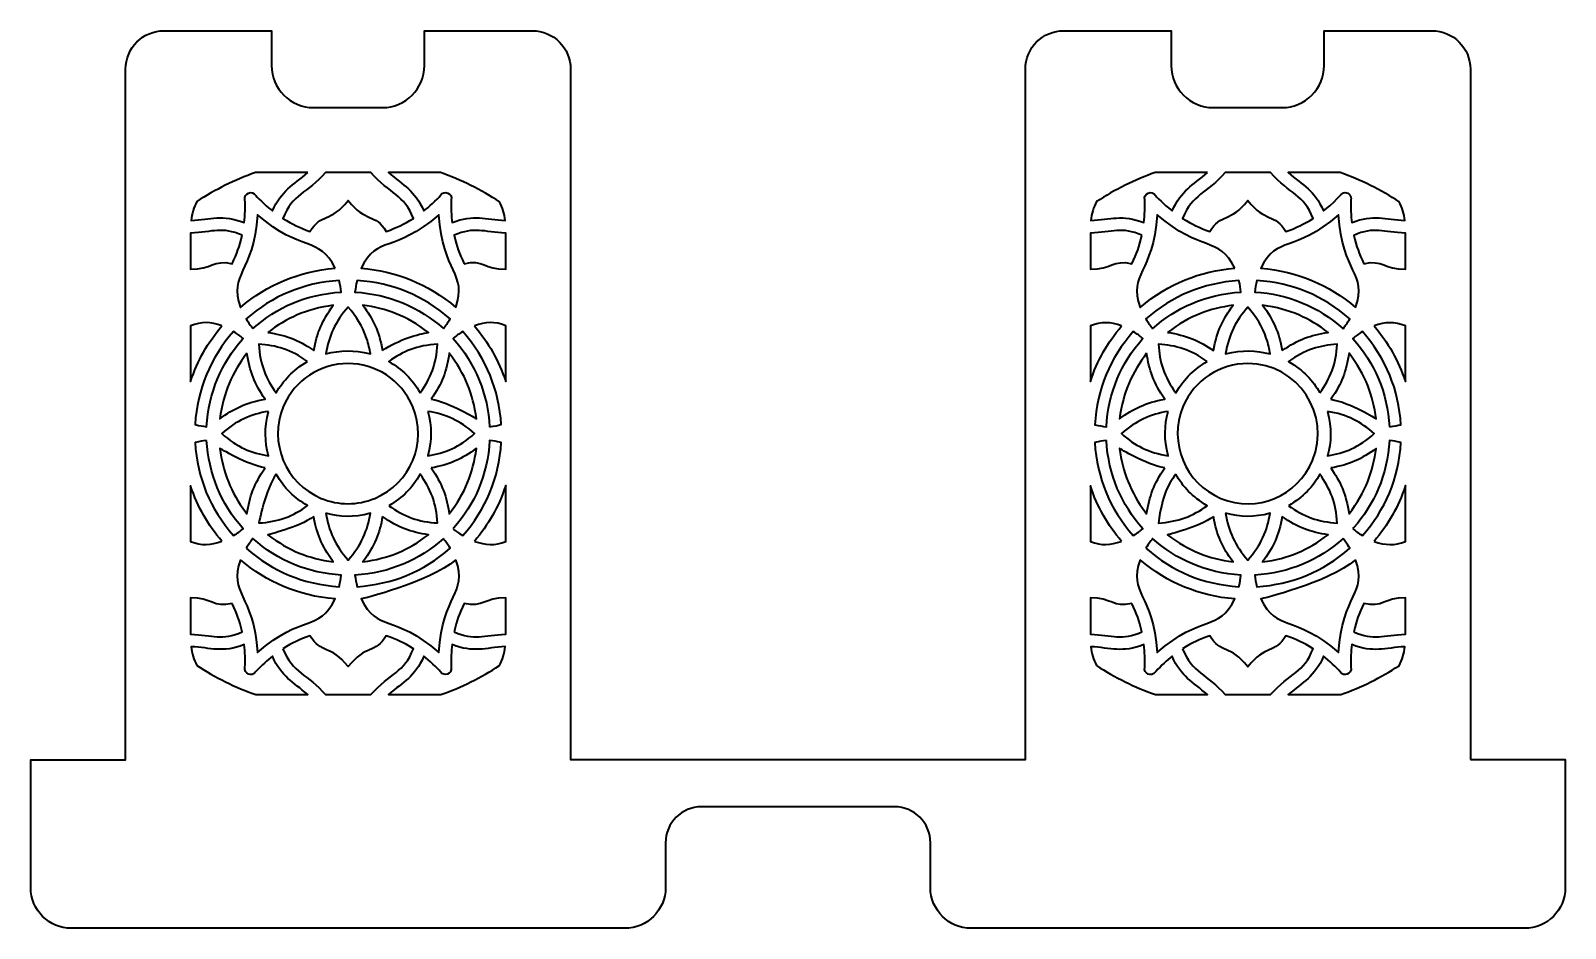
# Model space of a CAD drawing. Header units: inches. Extents: x -2.7 to 13.4, y -10.4 to -3.2.
# Drawn here: x -2.67 to 5.21, y -10.16 to -5.56 of the extents above; entities that cross this region are included whole.
import ezdxf

# ---------------------------------------------------------------- set-up
doc = ezdxf.new("R2010")
doc.units = ezdxf.units.IN
doc.header["$MEASUREMENT"] = 0
doc.layers.add('Tablet holder 6', color=7, linetype='Continuous', lineweight=0)

msp = doc.modelspace()

# ---------------------------------------------------------------- linework, layer by layer
at = {"layer": 'Tablet holder 6', "color": 22, "lineweight": 35, "true_color": 0xe52421}
for points, knots in [([(4.7204, -9.2956), (4.7204, -9.2956), (4.7204, -5.7539), (4.7204, -5.7539), (4.7204, -5.6456), (4.6331, -5.5567), (4.5232, -5.5567), (4.5232, -5.5567), (3.9699, -5.5567), (3.9699, -5.5567), (3.9699, -5.5567), (3.9699, -5.7357), (3.9699, -5.7357), (3.9699, -5.8546), (3.8736, -5.951), (3.7546, -5.951), (3.7546, -5.951), (3.401, -5.951), (3.401, -5.951), (3.2821, -5.951), (3.1857, -5.8546), (3.1857, -5.7357), (3.1857, -5.7357), (3.1857, -5.5567), (3.1857, -5.5567), (3.1857, -5.5567), (2.6343, -5.5567), (2.6343, -5.5567), (2.526, -5.5567), (2.4372, -5.6442), (2.4372, -5.7539), (2.4372, -5.7539), (2.4372, -9.2956), (2.4372, -9.2956), (2.4372, -9.2956), (0.104, -9.2956), (0.104, -9.2956), (0.104, -9.2956), (0.104, -5.7539), (0.104, -5.7539), (0.104, -5.6456), (0.0167, -5.5567), (-0.0932, -5.5567), (-0.0932, -5.5567), (-0.6465, -5.5567), (-0.6465, -5.5567), (-0.6465, -5.5567), (-0.6465, -5.7357), (-0.6465, -5.7357), (-0.6465, -5.8546), (-0.7429, -5.951), (-0.8618, -5.951), (-0.8618, -5.951), (-1.2154, -5.951), (-1.2154, -5.951), (-1.3343, -5.951), (-1.4307, -5.8546), (-1.4307, -5.7357), (-1.4307, -5.7357), (-1.4307, -5.5567), (-1.4307, -5.5567), (-1.4307, -5.5567), (-1.9821, -5.5567), (-1.9821, -5.5567), (-2.0904, -5.5567), (-2.1792, -5.6442), (-2.1792, -5.7539), (-2.1792, -5.7539), (-2.1792, -9.2969), (-2.1792, -9.2969), (-2.1792, -9.2969), (-2.6664, -9.2969), (-2.6664, -9.2969), (-2.6664, -9.2969), (-2.6664, -9.9525), (-2.6664, -9.9525), (-2.6664, -10.0681), (-2.5726, -10.1618), (-2.4571, -10.1618), (-2.4571, -10.1618), (0.3821, -10.1618), (0.3821, -10.1618), (0.4976, -10.1618), (0.5912, -10.0681), (0.5912, -9.9525), (0.5912, -9.9525), (0.5912, -9.7226), (0.5912, -9.7226), (0.5912, -9.621), (0.6738, -9.5385), (0.7754, -9.5385), (0.7754, -9.5385), (1.766, -9.5385), (1.766, -9.5385), (1.8676, -9.5385), (1.9501, -9.621), (1.9501, -9.7226), (1.9501, -9.7226), (1.9501, -9.9525), (1.9501, -9.9525), (1.9501, -10.0681), (2.0437, -10.1618), (2.1593, -10.1618), (2.1593, -10.1618), (4.9985, -10.1618), (4.9985, -10.1618), (5.114, -10.1618), (5.2076, -10.0681), (5.2076, -9.9525), (5.2076, -9.9525), (5.2076, -9.2956), (5.2076, -9.2956), (5.2076, -9.2956), (4.7204, -9.2956), (4.7204, -9.2956)], [0, 0, 0, 0, 1, 1, 1, 2, 2, 2, 3, 3, 3, 4, 4, 4, 5, 5, 5, 6, 6, 6, 7, 7, 7, 8, 8, 8, 9, 9, 9, 10, 10, 10, 11, 11, 11, 12, 12, 12, 13, 13, 13, 14, 14, 14, 15, 15, 15, 16, 16, 16, 17, 17, 17, 18, 18, 18, 19, 19, 19, 20, 20, 20, 21, 21, 21, 22, 22, 22, 23, 23, 23, 24, 24, 24, 25, 25, 25, 26, 26, 26, 27, 27, 27, 28, 28, 28, 29, 29, 29, 30, 30, 30, 31, 31, 31, 32, 32, 32, 33, 33, 33, 34, 34, 34, 35, 35, 35, 36, 36, 36, 37, 37, 37, 38, 38, 38, 38]), ([(-1.2446, -6.2843), (-1.3213, -6.3518), (-1.3788, -6.3736), (-1.4263, -6.4813), (-1.4455, -6.4656), (-1.4964, -6.4217), (-1.5111, -6.4017), (-1.5297, -6.372), (-1.5746, -6.3923), (-1.5669, -6.424), (-1.5636, -6.4519), (-1.5672, -6.5068), (-1.5707, -6.541), (-1.685, -6.4981), (-1.7391, -6.5248), (-1.8438, -6.5306), (-1.8398, -6.4957), (-1.8294, -6.4629), (-1.8137, -6.4331), (-1.7196, -6.3717), (-1.619, -6.3217), (-1.5137, -6.2843), (-1.5137, -6.2843), (-1.2446, -6.2843), (-1.2446, -6.2843)], [0, 0, 0, 0, 1, 1, 1, 2, 2, 2, 3, 3, 3, 4, 4, 4, 5, 5, 5, 6, 6, 6, 7, 7, 7, 8, 8, 8, 8]), ([(-1.1536, -6.2843), (-1.1536, -6.2843), (-0.9218, -6.2843), (-0.9218, -6.2843), (-0.8214, -6.395), (-0.7501, -6.3979), (-0.7029, -6.5198), (-0.7549, -6.5522), (-0.7862, -6.5663), (-0.8419, -6.5867), (-0.8997, -6.4913), (-0.9466, -6.5431), (-1.0376, -6.428), (-1.1279, -6.5421), (-1.1763, -6.4921), (-1.2333, -6.5867), (-1.2888, -6.5664), (-1.3201, -6.5523), (-1.3722, -6.5198), (-1.3243, -6.3941), (-1.247, -6.3918), (-1.1536, -6.2843)], [0, 0, 0, 0, 1, 1, 1, 2, 2, 2, 3, 3, 3, 4, 4, 4, 5, 5, 5, 6, 6, 6, 7, 7, 7, 7]), ([(-0.5642, -6.2843), (-0.4577, -6.322), (-0.356, -6.3723), (-0.2609, -6.4343), (-0.2456, -6.4637), (-0.2353, -6.4961), (-0.2313, -6.5305), (-0.336, -6.5252), (-0.3904, -6.4971), (-0.5046, -6.541), (-0.5073, -6.5143), (-0.512, -6.4512), (-0.5084, -6.4248), (-0.5007, -6.3914), (-0.5463, -6.3729), (-0.5637, -6.4012), (-0.5793, -6.422), (-0.6287, -6.4648), (-0.6489, -6.4813), (-0.6973, -6.3727), (-0.752, -6.3534), (-0.8306, -6.2843), (-0.8306, -6.2843), (-0.5642, -6.2843), (-0.5642, -6.2843)], [0, 0, 0, 0, 1, 1, 1, 2, 2, 2, 3, 3, 3, 4, 4, 4, 5, 5, 5, 6, 6, 6, 7, 7, 7, 8, 8, 8, 8]), ([(3.3719, -6.2843), (3.295, -6.3521), (3.2377, -6.3736), (3.1901, -6.4814), (3.1709, -6.4658), (3.12, -6.4219), (3.1053, -6.4019), (3.0867, -6.3722), (3.0418, -6.3925), (3.0495, -6.4241), (3.0528, -6.4521), (3.0492, -6.5069), (3.0457, -6.5412), (2.9316, -6.4983), (2.8773, -6.5249), (2.7725, -6.5307), (2.7765, -6.4959), (2.787, -6.463), (2.8026, -6.4333), (2.8968, -6.3718), (2.9976, -6.3218), (3.1031, -6.2843), (3.1031, -6.2843), (3.3719, -6.2843), (3.3719, -6.2843)], [0, 0, 0, 0, 1, 1, 1, 2, 2, 2, 3, 3, 3, 4, 4, 4, 5, 5, 5, 6, 6, 6, 7, 7, 7, 8, 8, 8, 8]), ([(3.4629, -6.2843), (3.4629, -6.2843), (3.6945, -6.2843), (3.6945, -6.2843), (3.7963, -6.3968), (3.8658, -6.3967), (3.9135, -6.52), (3.8614, -6.5523), (3.8302, -6.5665), (3.7744, -6.5869), (3.7171, -6.4921), (3.6691, -6.5424), (3.5788, -6.4282), (3.4885, -6.5422), (3.4401, -6.4922), (3.3831, -6.5869), (3.3276, -6.5666), (3.2963, -6.5524), (3.2441, -6.5199), (3.292, -6.3946), (3.3701, -6.3912), (3.4629, -6.2843)], [0, 0, 0, 0, 1, 1, 1, 2, 2, 2, 3, 3, 3, 4, 4, 4, 5, 5, 5, 6, 6, 6, 7, 7, 7, 7]), ([(4.0518, -6.2843), (4.1585, -6.322), (4.2604, -6.3724), (4.3556, -6.4345), (4.3709, -6.4639), (4.3811, -6.4963), (4.3851, -6.5306), (4.2803, -6.5253), (4.226, -6.4973), (4.1118, -6.5411), (4.1091, -6.5144), (4.1044, -6.4513), (4.108, -6.4249), (4.1124, -6.4058), (4.0979, -6.3874), (4.0781, -6.3874), (4.0532, -6.3874), (4.0629, -6.4036), (3.9675, -6.4814), (3.9189, -6.3724), (3.8635, -6.3528), (3.7857, -6.2843), (3.7857, -6.2843), (4.0518, -6.2843), (4.0518, -6.2843)], [0, 0, 0, 0, 1, 1, 1, 2, 2, 2, 3, 3, 3, 4, 4, 4, 5, 5, 5, 6, 6, 6, 7, 7, 7, 8, 8, 8, 8]), ([(-1.1045, -6.7752), (-1.2945, -6.7919), (-1.4509, -6.8593), (-1.5904, -6.976), (-1.6513, -6.7974), (-1.5239, -6.8057), (-1.5028, -6.5006), (-1.2771, -6.6989), (-1.1851, -6.6068), (-1.1045, -6.7752)], [0, 0, 0, 0, 1, 1, 1, 2, 2, 2, 3, 3, 3, 3]), ([(-0.4848, -6.976), (-0.6337, -6.8521), (-0.7912, -6.7909), (-0.9706, -6.7752), (-0.8865, -6.6038), (-0.804, -6.7027), (-0.5724, -6.5006), (-0.5529, -6.7969), (-0.4248, -6.8011), (-0.4848, -6.976)], [0, 0, 0, 0, 1, 1, 1, 2, 2, 2, 3, 3, 3, 3]), ([(3.5119, -6.7753), (3.3312, -6.7912), (3.1731, -6.853), (3.026, -6.9761), (2.9647, -6.7965), (3.0924, -6.8076), (3.1136, -6.5008), (3.3362, -6.6963), (3.4325, -6.6094), (3.5119, -6.7753)], [0, 0, 0, 0, 1, 1, 1, 2, 2, 2, 3, 3, 3, 3]), ([(4.1316, -6.9761), (3.9915, -6.8596), (3.8366, -6.792), (3.6458, -6.7754), (3.7299, -6.6039), (3.8124, -6.7029), (4.044, -6.5008), (4.0639, -6.8037), (4.1929, -6.7973), (4.1316, -6.9761)], [0, 0, 0, 0, 1, 1, 1, 2, 2, 2, 3, 3, 3, 3]), ([(-1.5816, -6.6064), (-1.5955, -6.6665), (-1.6076, -6.6986), (-1.6325, -6.7521), (-1.7291, -6.7282), (-1.7385, -6.7829), (-1.8458, -6.7807), (-1.8458, -6.7807), (-1.8458, -6.5948), (-1.8458, -6.5948), (-1.732, -6.59), (-1.6838, -6.5606), (-1.5816, -6.6064)], [0, 0, 0, 0, 1, 1, 1, 2, 2, 2, 3, 3, 3, 4, 4, 4, 4]), ([(-0.4427, -6.7521), (-0.4676, -6.6984), (-0.4797, -6.6663), (-0.4936, -6.6064), (-0.3906, -6.5605), (-0.3434, -6.59), (-0.2293, -6.5948), (-0.2293, -6.5948), (-0.2293, -6.7807), (-0.2293, -6.7807), (-0.338, -6.7829), (-0.3452, -6.7279), (-0.4427, -6.7521)], [0, 0, 0, 0, 1, 1, 1, 2, 2, 2, 3, 3, 3, 4, 4, 4, 4]), ([(3.0348, -6.6065), (3.0208, -6.6666), (3.0088, -6.6987), (2.9839, -6.7523), (2.8873, -6.7283), (2.8779, -6.783), (2.7706, -6.7808), (2.7706, -6.7808), (2.7706, -6.5949), (2.7706, -6.5949), (2.8843, -6.5902), (2.9323, -6.5606), (3.0348, -6.6065)], [0, 0, 0, 0, 1, 1, 1, 2, 2, 2, 3, 3, 3, 4, 4, 4, 4]), ([(4.1736, -6.7523), (4.1488, -6.6986), (4.1367, -6.6665), (4.1228, -6.6066), (4.2258, -6.5606), (4.2729, -6.5902), (4.3871, -6.5949), (4.3871, -6.5949), (4.3871, -6.7808), (4.3871, -6.7808), (4.2784, -6.783), (4.2711, -6.728), (4.1736, -6.7523)], [0, 0, 0, 0, 1, 1, 1, 2, 2, 2, 3, 3, 3, 4, 4, 4, 4]), ([(-1.5261, -7.0853), (-1.5403, -7.0669), (-1.5463, -7.0587), (-1.5609, -7.0355), (-1.426, -6.9174), (-1.2703, -6.8513), (-1.0834, -6.8381), (-1.0773, -6.865), (-1.0758, -6.8749), (-1.0728, -6.8976), (-1.2527, -6.9087), (-1.4051, -6.9763), (-1.5261, -7.0853)], [0, 0, 0, 0, 1, 1, 1, 2, 2, 2, 3, 3, 3, 4, 4, 4, 4]), ([(-0.549, -7.0853), (-0.6747, -6.9732), (-0.8259, -6.9086), (-1.0024, -6.8976), (-0.9994, -6.8747), (-0.9979, -6.8647), (-0.9918, -6.8382), (-0.8063, -6.8511), (-0.6543, -6.9139), (-0.5143, -7.0355), (-0.5291, -7.059), (-0.535, -7.0671), (-0.549, -7.0853)], [0, 0, 0, 0, 1, 1, 1, 2, 2, 2, 3, 3, 3, 4, 4, 4, 4]), ([(3.0903, -7.0855), (3.0761, -7.067), (3.0701, -7.0589), (3.0555, -7.0357), (3.1904, -6.9176), (3.3461, -6.8514), (3.533, -6.8382), (3.5391, -6.8651), (3.5406, -6.8751), (3.5436, -6.8977), (3.3601, -6.9091), (3.2085, -6.9789), (3.0903, -7.0855)], [0, 0, 0, 0, 1, 1, 1, 2, 2, 2, 3, 3, 3, 4, 4, 4, 4]), ([(4.0673, -7.0855), (3.9376, -6.9696), (3.7849, -6.9084), (3.614, -6.8977), (3.617, -6.8748), (3.6185, -6.8648), (3.6246, -6.8383), (3.8101, -6.8512), (3.9621, -6.9141), (4.1021, -7.0357), (4.0873, -7.0592), (4.0813, -7.0672), (4.0673, -7.0855)], [0, 0, 0, 0, 1, 1, 1, 2, 2, 2, 3, 3, 3, 4, 4, 4, 4]), ([(-1.4495, -7.1044), (-1.3532, -7.0317), (-1.2556, -6.9847), (-1.1136, -6.9654), (-1.1714, -7.0442), (-1.1984, -7.1084), (-1.214, -7.1978), (-1.297, -7.1396), (-1.3629, -7.1178), (-1.4495, -7.1044)], [0, 0, 0, 0, 1, 1, 1, 2, 2, 2, 3, 3, 3, 3]), ([(-0.9429, -7.134), (-0.9429, -7.134), (-0.9429, -7.134), (-0.9429, -7.134), (-0.9318, -7.1664), (-0.9276, -7.1903), (-0.9236, -7.2148), (-1.0102, -7.1926), (-1.0773, -7.1956), (-1.1516, -7.2149), (-1.1374, -7.1251), (-1.1039, -7.049), (-1.0376, -6.975), (-0.9952, -7.0226), (-0.9634, -7.0734), (-0.9429, -7.134)], [0, 0, 0, 0, 1, 1, 1, 2, 2, 2, 3, 3, 3, 4, 4, 4, 5, 5, 5, 5]), ([(-0.8611, -7.1978), (-0.8786, -7.0984), (-0.9101, -7.0356), (-0.9616, -6.9654), (-0.8415, -6.9817), (-0.7398, -7.0182), (-0.6257, -7.1045), (-0.6753, -7.1123), (-0.7785, -7.14), (-0.8611, -7.1978)], [0, 0, 0, 0, 1, 1, 1, 2, 2, 2, 3, 3, 3, 3]), ([(3.1669, -7.1046), (3.2808, -7.0185), (3.3824, -6.9819), (3.5028, -6.9656), (3.4518, -7.035), (3.4199, -7.0977), (3.4024, -7.1979), (3.3276, -7.1455), (3.2637, -7.1195), (3.1669, -7.1046)], [0, 0, 0, 0, 1, 1, 1, 2, 2, 2, 3, 3, 3, 3]), ([(3.6735, -7.1341), (3.6735, -7.1341), (3.6735, -7.1341), (3.6735, -7.1341), (3.6846, -7.1665), (3.6888, -7.1905), (3.6927, -7.2149), (3.6203, -7.1964), (3.5529, -7.1921), (3.4648, -7.215), (3.4805, -7.1155), (3.5192, -7.0416), (3.5788, -6.9752), (3.6212, -7.0228), (3.653, -7.0735), (3.6735, -7.1341)], [0, 0, 0, 0, 1, 1, 1, 2, 2, 2, 3, 3, 3, 4, 4, 4, 5, 5, 5, 5]), ([(3.7552, -7.1979), (3.7384, -7.1022), (3.7088, -7.0391), (3.6548, -6.9656), (3.7966, -6.9848), (3.8945, -7.0318), (3.9906, -7.1046), (3.9006, -7.1188), (3.8379, -7.1401), (3.7552, -7.1979)], [0, 0, 0, 0, 1, 1, 1, 2, 2, 2, 3, 3, 3, 3]), ([(-1.6853, -7.0709), (-1.7576, -7.1571), (-1.8104, -7.2485), (-1.8458, -7.3563), (-1.8458, -7.3563), (-1.8458, -7.0707), (-1.8458, -7.0707), (-1.79, -7.0474), (-1.7427, -7.0508), (-1.6853, -7.0709)], [0, 0, 0, 0, 1, 1, 1, 2, 2, 2, 3, 3, 3, 3]), ([(-0.3899, -7.0709), (-0.3318, -7.0511), (-0.2863, -7.047), (-0.2293, -7.0707), (-0.2293, -7.0707), (-0.2293, -7.3567), (-0.2293, -7.3567), (-0.2644, -7.2496), (-0.318, -7.1559), (-0.3899, -7.0709)], [0, 0, 0, 0, 1, 1, 1, 2, 2, 2, 3, 3, 3, 3]), ([(2.9311, -7.071), (2.8588, -7.1573), (2.8059, -7.2486), (2.7706, -7.3564), (2.7706, -7.3564), (2.7706, -7.0708), (2.7706, -7.0708), (2.8264, -7.0476), (2.8737, -7.0509), (2.9311, -7.071)], [0, 0, 0, 0, 1, 1, 1, 2, 2, 2, 3, 3, 3, 3]), ([(4.2265, -7.0711), (4.2845, -7.0513), (4.33, -7.0471), (4.3871, -7.0708), (4.3871, -7.0708), (4.3871, -7.3568), (4.3871, -7.3568), (4.3519, -7.2496), (4.2982, -7.1559), (4.2265, -7.0711)], [0, 0, 0, 0, 1, 1, 1, 2, 2, 2, 3, 3, 3, 3]), ([(-1.58, -7.1396), (-1.58, -7.1396), (-1.58, -7.1396), (-1.58, -7.1396), (-1.6861, -7.2588), (-1.7539, -7.4137), (-1.7637, -7.5885), (-1.7867, -7.5854), (-1.7962, -7.584), (-1.823, -7.5779), (-1.8102, -7.3939), (-1.7446, -7.2348), (-1.6257, -7.1004), (-1.603, -7.1147), (-1.595, -7.1206), (-1.576, -7.1351), (-1.576, -7.1351), (-1.58, -7.1396), (-1.58, -7.1396)], [0, 0, 0, 0, 1, 1, 1, 2, 2, 2, 3, 3, 3, 4, 4, 4, 5, 5, 5, 6, 6, 6, 6]), ([(-1.246, -7.254), (-1.3238, -7.2999), (-1.3686, -7.3497), (-1.4074, -7.4152), (-1.4596, -7.3427), (-1.4901, -7.2694), (-1.4962, -7.165), (-1.4075, -7.1704), (-1.3301, -7.1931), (-1.246, -7.254)], [0, 0, 0, 0, 1, 1, 1, 2, 2, 2, 3, 3, 3, 3]), ([(-0.6678, -7.4151), (-0.7111, -7.3409), (-0.7584, -7.2956), (-0.829, -7.2539), (-0.7567, -7.2017), (-0.6841, -7.1714), (-0.5789, -7.165), (-0.5843, -7.2657), (-0.615, -7.3423), (-0.6678, -7.4151)], [0, 0, 0, 0, 1, 1, 1, 2, 2, 2, 3, 3, 3, 3]), ([(-0.3115, -7.5885), (-0.3207, -7.423), (-0.3818, -7.2667), (-0.4993, -7.1351), (-0.4807, -7.1209), (-0.4725, -7.1149), (-0.4495, -7.1004), (-0.3286, -7.2395), (-0.2633, -7.398), (-0.252, -7.5779), (-0.273, -7.5827), (-0.282, -7.5845), (-0.3115, -7.5885)], [0, 0, 0, 0, 1, 1, 1, 2, 2, 2, 3, 3, 3, 4, 4, 4, 4]), ([(3.0364, -7.1398), (3.0364, -7.1398), (3.0364, -7.1398), (3.0364, -7.1398), (2.9303, -7.2589), (2.8625, -7.4139), (2.8527, -7.5886), (2.8297, -7.5856), (2.8202, -7.5841), (2.7934, -7.578), (2.8062, -7.3941), (2.8718, -7.235), (2.9907, -7.1005), (3.0134, -7.1148), (3.0214, -7.1207), (3.0404, -7.1352), (3.0404, -7.1352), (3.0364, -7.1398), (3.0364, -7.1398)], [0, 0, 0, 0, 1, 1, 1, 2, 2, 2, 3, 3, 3, 4, 4, 4, 5, 5, 5, 6, 6, 6, 6]), ([(3.3704, -7.2541), (3.3057, -7.2923), (3.2555, -7.3367), (3.209, -7.4153), (3.1487, -7.3317), (3.1254, -7.2553), (3.1201, -7.1652), (3.2089, -7.1705), (3.2863, -7.1932), (3.3704, -7.2541)], [0, 0, 0, 0, 1, 1, 1, 2, 2, 2, 3, 3, 3, 3]), ([(3.9486, -7.4152), (3.9103, -7.3497), (3.8664, -7.3008), (3.7874, -7.2541), (3.8709, -7.1938), (3.947, -7.1706), (4.0374, -7.1652), (4.0321, -7.2658), (4.0014, -7.3425), (3.9486, -7.4152)], [0, 0, 0, 0, 1, 1, 1, 2, 2, 2, 3, 3, 3, 3]), ([(4.3049, -7.5886), (4.2952, -7.4145), (4.2288, -7.2604), (4.1171, -7.1353), (4.1357, -7.1211), (4.1439, -7.115), (4.1669, -7.1006), (4.2878, -7.2397), (4.353, -7.3981), (4.3644, -7.578), (4.3434, -7.5829), (4.3344, -7.5846), (4.3049, -7.5886)], [0, 0, 0, 0, 1, 1, 1, 2, 2, 2, 3, 3, 3, 4, 4, 4, 4]), ([(-1.5568, -7.2118), (-1.5425, -7.3031), (-1.5186, -7.3693), (-1.4635, -7.4473), (-1.5629, -7.4647), (-1.6257, -7.4961), (-1.6959, -7.5477), (-1.6773, -7.411), (-1.6333, -7.3129), (-1.5568, -7.2118)], [0, 0, 0, 0, 1, 1, 1, 2, 2, 2, 3, 3, 3, 3]), ([(-0.6116, -7.4473), (-0.5556, -7.3673), (-0.5321, -7.3011), (-0.5184, -7.2118), (-0.4365, -7.3195), (-0.3971, -7.4193), (-0.3793, -7.5477), (-0.3793, -7.5477), (-0.5152, -7.4641), (-0.6116, -7.4473)], [0, 0, 0, 0, 1, 1, 1, 2, 2, 2, 3, 3, 3, 3]), ([(3.0596, -7.2119), (3.0728, -7.2967), (3.0946, -7.3649), (3.1529, -7.4474), (3.0534, -7.4649), (2.9907, -7.4962), (2.9205, -7.5478), (2.9397, -7.407), (2.986, -7.3092), (3.0596, -7.2119)], [0, 0, 0, 0, 1, 1, 1, 2, 2, 2, 3, 3, 3, 3]), ([(4.0047, -7.4474), (4.0608, -7.3674), (4.0843, -7.3013), (4.098, -7.2119), (4.1843, -7.3254), (4.2204, -7.4279), (4.2371, -7.5478), (4.2371, -7.5478), (4.1056, -7.465), (4.0047, -7.4474)], [0, 0, 0, 0, 1, 1, 1, 2, 2, 2, 3, 3, 3, 3]), ([(-1.3705, -7.4861), (-1.3132, -7.3477), (-1.1789, -7.264), (-1.0376, -7.264), (-0.8975, -7.264), (-0.7635, -7.3469), (-0.7059, -7.486), (-0.6297, -7.6698), (-0.7172, -7.8801), (-0.9005, -7.9561), (-0.9892, -7.9928), (-1.0869, -7.9928), (-1.1758, -7.956), (-1.359, -7.8801), (-1.4463, -7.6693), (-1.3705, -7.4861)], [0, 0, 0, 0, 1, 1, 1, 2, 2, 2, 3, 3, 3, 4, 4, 4, 5, 5, 5, 5]), ([(3.2459, -7.4862), (3.3032, -7.3478), (3.4375, -7.2642), (3.5787, -7.2642), (3.8367, -7.2642), (4.0078, -7.5267), (3.9105, -7.7614), (3.8344, -7.9453), (3.6245, -8.0323), (3.4406, -7.9561), (3.2574, -7.8802), (3.17, -7.6694), (3.2459, -7.4862)], [0, 0, 0, 0, 1, 1, 1, 2, 2, 2, 3, 3, 3, 4, 4, 4, 4]), ([(-1.4465, -7.5097), (-1.4687, -7.5962), (-1.4655, -7.6641), (-1.4464, -7.7377), (-1.5339, -7.7235), (-1.6077, -7.6934), (-1.6863, -7.6237), (-1.6131, -7.558), (-1.5369, -7.524), (-1.4465, -7.5097)], [0, 0, 0, 0, 1, 1, 1, 2, 2, 2, 3, 3, 3, 3]), ([(-0.6286, -7.5097), (-0.5403, -7.5238), (-0.4638, -7.5566), (-0.389, -7.6237), (-0.4671, -7.6932), (-0.5414, -7.7236), (-0.6286, -7.7376), (-0.6072, -7.6554), (-0.6084, -7.5877), (-0.6286, -7.5097)], [0, 0, 0, 0, 1, 1, 1, 2, 2, 2, 3, 3, 3, 3]), ([(3.1699, -7.5098), (3.1511, -7.5828), (3.1474, -7.6509), (3.17, -7.7379), (3.0698, -7.7216), (2.999, -7.685), (2.9301, -7.6238), (3.0033, -7.5581), (3.0795, -7.5242), (3.1699, -7.5098)], [0, 0, 0, 0, 1, 1, 1, 2, 2, 2, 3, 3, 3, 3]), ([(3.9878, -7.5098), (4.0877, -7.5258), (4.1613, -7.5645), (4.2274, -7.6238), (4.1493, -7.6933), (4.075, -7.7238), (3.9878, -7.7378), (4.0066, -7.6655), (4.0105, -7.5974), (3.9878, -7.5098)], [0, 0, 0, 0, 1, 1, 1, 2, 2, 2, 3, 3, 3, 3]), ([(-1.7636, -7.6589), (-1.7527, -7.8284), (-1.6928, -7.9815), (-1.576, -8.1123), (-1.5944, -8.1264), (-1.6027, -8.1325), (-1.6258, -8.1469), (-1.7474, -8.0069), (-1.8103, -7.8549), (-1.8232, -7.6695), (-1.7964, -7.6634), (-1.7871, -7.662), (-1.7636, -7.6589)], [0, 0, 0, 0, 1, 1, 1, 2, 2, 2, 3, 3, 3, 4, 4, 4, 4]), ([(-1.4635, -7.8001), (-1.5203, -7.8813), (-1.5427, -7.9455), (-1.5568, -8.0356), (-1.5568, -8.0356), (-1.5648, -8.025), (-1.5648, -8.025), (-1.5648, -8.025), (-1.5649, -8.025), (-1.5649, -8.025), (-1.6397, -7.9263), (-1.6795, -7.82), (-1.6959, -7.6997), (-1.6959, -7.6997), (-1.5557, -7.7839), (-1.4635, -7.8001)], [0, 0, 0, 0, 1, 1, 1, 2, 2, 2, 3, 3, 3, 4, 4, 4, 5, 5, 5, 5]), ([(-0.6116, -7.8001), (-0.5168, -7.7836), (-0.4534, -7.7538), (-0.3793, -7.6997), (-0.3971, -7.8279), (-0.4364, -7.9277), (-0.5184, -8.0356), (-0.5319, -7.9479), (-0.5549, -7.8811), (-0.6116, -7.8001)], [0, 0, 0, 0, 1, 1, 1, 2, 2, 2, 3, 3, 3, 3]), ([(-0.4993, -8.1123), (-0.4993, -8.1123), (-0.4952, -8.1077), (-0.4952, -8.1077), (-0.4952, -8.1077), (-0.4952, -8.1077), (-0.4952, -8.1077), (-0.3893, -7.9888), (-0.3214, -7.834), (-0.3115, -7.6589), (-0.2882, -7.662), (-0.2785, -7.6634), (-0.252, -7.6695), (-0.2635, -7.8514), (-0.3302, -8.0123), (-0.4494, -8.1469), (-0.4727, -8.1323), (-0.4808, -8.1263), (-0.4993, -8.1123)], [0, 0, 0, 0, 1, 1, 1, 2, 2, 2, 3, 3, 3, 4, 4, 4, 5, 5, 5, 6, 6, 6, 6]), ([(2.8527, -7.6591), (2.8642, -7.837), (2.9287, -7.9873), (3.0404, -8.1124), (3.022, -8.1265), (3.0137, -8.1326), (2.9906, -8.1471), (2.8689, -8.0071), (2.8061, -7.8551), (2.7932, -7.6696), (2.82, -7.6636), (2.8293, -7.6621), (2.8527, -7.6591)], [0, 0, 0, 0, 1, 1, 1, 2, 2, 2, 3, 3, 3, 4, 4, 4, 4]), ([(3.1529, -7.8002), (3.096, -7.8814), (3.0737, -7.9456), (3.0596, -8.0357), (3.0596, -8.0357), (3.0515, -8.0251), (3.0515, -8.0251), (3.0515, -8.0251), (3.0515, -8.0251), (3.0515, -8.0251), (2.9767, -7.9264), (2.9369, -7.8201), (2.9205, -7.6998), (2.9205, -7.6998), (3.0526, -7.7827), (3.1529, -7.8002)], [0, 0, 0, 0, 1, 1, 1, 2, 2, 2, 3, 3, 3, 4, 4, 4, 5, 5, 5, 5]), ([(4.0047, -7.8002), (4.0996, -7.7837), (4.163, -7.754), (4.2371, -7.6998), (4.2205, -7.8189), (4.185, -7.9213), (4.098, -8.0357), (4.0824, -7.934), (4.0538, -7.8702), (4.0047, -7.8002)], [0, 0, 0, 0, 1, 1, 1, 2, 2, 2, 3, 3, 3, 3]), ([(4.1171, -8.1124), (4.1171, -8.1124), (4.1212, -8.1079), (4.1212, -8.1079), (4.1212, -8.1079), (4.1212, -8.1079), (4.1212, -8.1079), (4.2271, -7.989), (4.295, -7.8341), (4.3049, -7.6591), (4.3282, -7.6621), (4.3379, -7.6636), (4.3644, -7.6696), (4.3526, -7.8557), (4.2832, -8.0159), (4.167, -8.1471), (4.1437, -8.1325), (4.1356, -8.1265), (4.1171, -8.1124)], [0, 0, 0, 0, 1, 1, 1, 2, 2, 2, 3, 3, 3, 4, 4, 4, 5, 5, 5, 6, 6, 6, 6]), ([(-1.4072, -7.8321), (-1.3634, -7.907), (-1.314, -7.9533), (-1.2461, -7.9934), (-1.32, -8.0467), (-1.3959, -8.077), (-1.4962, -8.0824), (-1.4962, -8.0824), (-1.4598, -7.9044), (-1.4072, -7.8321)], [0, 0, 0, 0, 1, 1, 1, 2, 2, 2, 3, 3, 3, 3]), ([(-0.829, -7.9935), (-0.7578, -7.9517), (-0.7096, -7.9037), (-0.6678, -7.8323), (-0.6145, -7.9065), (-0.5844, -7.981), (-0.5789, -8.0824), (-0.6744, -8.0772), (-0.7528, -8.0489), (-0.829, -7.9935)], [0, 0, 0, 0, 1, 1, 1, 2, 2, 2, 3, 3, 3, 3]), ([(3.2091, -7.8323), (3.2472, -7.8973), (3.2927, -7.9477), (3.3703, -7.9936), (3.2964, -8.0468), (3.2204, -8.0772), (3.1201, -8.0825), (3.1402, -7.9375), (3.1677, -7.8893), (3.2091, -7.8323)], [0, 0, 0, 0, 1, 1, 1, 2, 2, 2, 3, 3, 3, 3]), ([(3.7874, -7.9936), (3.8647, -7.9483), (3.9106, -7.8973), (3.9485, -7.8325), (4.0018, -7.9066), (4.032, -7.9812), (4.0374, -8.0825), (3.942, -8.0774), (3.8636, -8.049), (3.7874, -7.9936)], [0, 0, 0, 0, 1, 1, 1, 2, 2, 2, 3, 3, 3, 3]), ([(-1.6853, -8.1764), (-1.7429, -8.1961), (-1.7882, -8.2006), (-1.8458, -8.1767), (-1.8458, -8.1767), (-1.8458, -7.891), (-1.8458, -7.891), (-1.8097, -8.0011), (-1.7561, -8.092), (-1.6853, -8.1764)], [0, 0, 0, 0, 1, 1, 1, 2, 2, 2, 3, 3, 3, 3]), ([(-0.3899, -8.1765), (-0.3191, -8.092), (-0.2654, -8.0008), (-0.2293, -7.8907), (-0.2293, -7.8907), (-0.2293, -8.1767), (-0.2293, -8.1767), (-0.2851, -8.1999), (-0.3319, -8.1968), (-0.3899, -8.1765)], [0, 0, 0, 0, 1, 1, 1, 2, 2, 2, 3, 3, 3, 3]), ([(2.9311, -8.1766), (2.8735, -8.1962), (2.8281, -8.2007), (2.7706, -8.1768), (2.7706, -8.1768), (2.7706, -7.8911), (2.7706, -7.8911), (2.8066, -8.001), (2.8601, -8.0919), (2.9311, -8.1766)], [0, 0, 0, 0, 1, 1, 1, 2, 2, 2, 3, 3, 3, 3]), ([(4.2265, -8.1766), (4.2973, -8.0922), (4.351, -8.0009), (4.3871, -7.8908), (4.3871, -7.8908), (4.3871, -8.1768), (4.3871, -8.1768), (4.3314, -8.2001), (4.2846, -8.197), (4.2265, -8.1766)], [0, 0, 0, 0, 1, 1, 1, 2, 2, 2, 3, 3, 3, 3]), ([(-1.214, -8.0496), (-1.1994, -8.1326), (-1.1755, -8.1973), (-1.1136, -8.282), (-1.2414, -8.2642), (-1.3399, -8.2258), (-1.4495, -8.1429), (-1.4495, -8.1429), (-1.2937, -8.1057), (-1.214, -8.0496)], [0, 0, 0, 0, 1, 1, 1, 2, 2, 2, 3, 3, 3, 3]), ([(-1.1516, -8.0326), (-1.0778, -8.0516), (-1.0115, -8.0553), (-0.9237, -8.0326), (-0.9379, -8.1206), (-0.9686, -8.1949), (-1.0376, -8.2723), (-1.1045, -8.1976), (-1.1376, -8.1211), (-1.1516, -8.0326)], [0, 0, 0, 0, 1, 1, 1, 2, 2, 2, 3, 3, 3, 3]), ([(-0.8612, -8.0496), (-0.7812, -8.1057), (-0.7155, -8.1291), (-0.6258, -8.1429), (-0.7304, -8.2221), (-0.8279, -8.2634), (-0.9616, -8.282), (-0.9008, -8.1989), (-0.8758, -8.1336), (-0.8612, -8.0496)], [0, 0, 0, 0, 1, 1, 1, 2, 2, 2, 3, 3, 3, 3]), ([(3.4024, -8.0497), (3.4191, -8.1451), (3.4486, -8.208), (3.5028, -8.2821), (3.3762, -8.2646), (3.2771, -8.2264), (3.1669, -8.1431), (3.1669, -8.1431), (3.3227, -8.1058), (3.4024, -8.0497)], [0, 0, 0, 0, 1, 1, 1, 2, 2, 2, 3, 3, 3, 3]), ([(3.4648, -8.0328), (3.5429, -8.0528), (3.6087, -8.0545), (3.6927, -8.0328), (3.6785, -8.1207), (3.6478, -8.195), (3.5788, -8.2725), (3.5129, -8.1988), (3.4791, -8.1232), (3.4648, -8.0328)], [0, 0, 0, 0, 1, 1, 1, 2, 2, 2, 3, 3, 3, 3]), ([(3.7552, -8.0497), (3.8352, -8.1059), (3.9009, -8.1292), (3.9906, -8.1431), (3.8859, -8.2222), (3.7885, -8.2636), (3.6547, -8.2821), (3.7075, -8.21), (3.7383, -8.1466), (3.7552, -8.0497)], [0, 0, 0, 0, 1, 1, 1, 2, 2, 2, 3, 3, 3, 3]), ([(-1.5609, -8.2118), (-1.5463, -8.1886), (-1.5399, -8.18), (-1.5261, -8.162), (-1.3967, -8.2783), (-1.2417, -8.3393), (-1.0728, -8.3498), (-1.0758, -8.3728), (-1.0773, -8.3825), (-1.0834, -8.4093), (-1.269, -8.3963), (-1.421, -8.3334), (-1.5609, -8.2118)], [0, 0, 0, 0, 1, 1, 1, 2, 2, 2, 3, 3, 3, 4, 4, 4, 4]), ([(-0.549, -8.162), (-0.5349, -8.1805), (-0.529, -8.1885), (-0.5143, -8.2119), (-0.6522, -8.3336), (-0.812, -8.3966), (-0.9918, -8.4093), (-0.9977, -8.3833), (-0.9992, -8.3738), (-1.0024, -8.3498), (-0.8237, -8.3385), (-0.6736, -8.2733), (-0.549, -8.162)], [0, 0, 0, 0, 1, 1, 1, 2, 2, 2, 3, 3, 3, 4, 4, 4, 4]), ([(3.0555, -8.212), (3.0701, -8.1887), (3.0765, -8.1802), (3.0903, -8.1622), (3.2116, -8.2712), (3.363, -8.3387), (3.5436, -8.3499), (3.5405, -8.373), (3.5391, -8.3826), (3.533, -8.4094), (3.3474, -8.3964), (3.1953, -8.3336), (3.0555, -8.212)], [0, 0, 0, 0, 1, 1, 1, 2, 2, 2, 3, 3, 3, 4, 4, 4, 4]), ([(4.0673, -8.1622), (4.0815, -8.1806), (4.0874, -8.1886), (4.102, -8.212), (3.9642, -8.3337), (3.8044, -8.3968), (3.6246, -8.4094), (3.6187, -8.3835), (3.6172, -8.3739), (3.614, -8.3499), (3.7927, -8.3386), (3.9428, -8.2735), (4.0673, -8.1622)], [0, 0, 0, 0, 1, 1, 1, 2, 2, 2, 3, 3, 3, 4, 4, 4, 4]), ([(-1.5904, -8.2714), (-1.4531, -8.3863), (-1.2988, -8.4545), (-1.1045, -8.4722), (-1.1883, -8.6435), (-1.2707, -8.5444), (-1.5028, -8.7468), (-1.5238, -8.4436), (-1.6518, -8.4479), (-1.5904, -8.2714)], [0, 0, 0, 0, 1, 1, 1, 2, 2, 2, 3, 3, 3, 3]), ([(-0.4848, -8.2714), (-0.4235, -8.4503), (-0.5525, -8.4437), (-0.5724, -8.7467), (-0.8017, -8.5467), (-0.8888, -8.6412), (-0.9707, -8.4722), (-0.9707, -8.4722), (-0.6297, -8.3919), (-0.4848, -8.2714)], [0, 0, 0, 0, 1, 1, 1, 2, 2, 2, 3, 3, 3, 3]), ([(3.026, -8.2715), (3.1705, -8.3925), (3.3261, -8.4554), (3.5119, -8.4723), (3.4287, -8.6423), (3.3436, -8.5464), (3.1136, -8.7469), (3.0926, -8.4434), (2.9647, -8.4476), (3.026, -8.2715)], [0, 0, 0, 0, 1, 1, 1, 2, 2, 2, 3, 3, 3, 3]), ([(4.1316, -8.2715), (4.1929, -8.4505), (4.0639, -8.4438), (4.044, -8.7469), (3.8146, -8.5469), (3.7276, -8.6414), (3.6457, -8.4723), (3.6457, -8.4723), (3.9867, -8.392), (4.1316, -8.2715)], [0, 0, 0, 0, 1, 1, 1, 2, 2, 2, 3, 3, 3, 3]), ([(-1.6325, -8.4952), (-1.6072, -8.5498), (-1.5956, -8.5806), (-1.5816, -8.6409), (-1.6845, -8.6869), (-1.7316, -8.6573), (-1.8458, -8.6526), (-1.8458, -8.6526), (-1.8458, -8.4667), (-1.8458, -8.4667), (-1.7383, -8.4645), (-1.7292, -8.5195), (-1.6325, -8.4952)], [0, 0, 0, 0, 1, 1, 1, 2, 2, 2, 3, 3, 3, 4, 4, 4, 4]), ([(-0.4936, -8.6409), (-0.4797, -8.5809), (-0.4681, -8.55), (-0.4427, -8.4952), (-0.3453, -8.5194), (-0.3378, -8.4644), (-0.2293, -8.4667), (-0.2293, -8.4667), (-0.2293, -8.6526), (-0.2293, -8.6526), (-0.3441, -8.6573), (-0.3902, -8.687), (-0.4936, -8.6409)], [0, 0, 0, 0, 1, 1, 1, 2, 2, 2, 3, 3, 3, 4, 4, 4, 4]), ([(2.9839, -8.4954), (3.0092, -8.5499), (3.0208, -8.5808), (3.0348, -8.6411), (2.9321, -8.6869), (2.8845, -8.6575), (2.7706, -8.6527), (2.7706, -8.6527), (2.7706, -8.4668), (2.7706, -8.4668), (2.8791, -8.4646), (2.8877, -8.5196), (2.9839, -8.4954)], [0, 0, 0, 0, 1, 1, 1, 2, 2, 2, 3, 3, 3, 4, 4, 4, 4]), ([(4.1228, -8.6411), (4.1367, -8.581), (4.1483, -8.5501), (4.1737, -8.4954), (4.2711, -8.5196), (4.2785, -8.4646), (4.3871, -8.4668), (4.3871, -8.4668), (4.3871, -8.6527), (4.3871, -8.6527), (4.2724, -8.6575), (4.2259, -8.687), (4.1228, -8.6411)], [0, 0, 0, 0, 1, 1, 1, 2, 2, 2, 3, 3, 3, 4, 4, 4, 4]), ([(-1.3722, -8.7276), (-1.3201, -8.6951), (-1.2889, -8.681), (-1.2333, -8.6606), (-1.1756, -8.756), (-1.1284, -8.7046), (-1.0376, -8.8193), (-0.9475, -8.7052), (-0.8991, -8.7555), (-0.8419, -8.6606), (-0.7862, -8.6811), (-0.7549, -8.6952), (-0.7029, -8.7276), (-0.75, -8.8505), (-0.8198, -8.8506), (-0.9218, -8.9631), (-0.9218, -8.9631), (-1.1536, -8.9631), (-1.1536, -8.9631), (-1.2439, -8.8589), (-1.3248, -8.8519), (-1.3722, -8.7276)], [0, 0, 0, 0, 1, 1, 1, 2, 2, 2, 3, 3, 3, 4, 4, 4, 5, 5, 5, 6, 6, 6, 7, 7, 7, 7]), ([(3.2441, -8.7277), (3.2963, -8.6953), (3.3275, -8.6811), (3.3831, -8.6608), (3.4408, -8.7561), (3.4879, -8.7047), (3.5788, -8.8195), (3.6689, -8.7054), (3.7172, -8.7556), (3.7745, -8.6608), (3.8302, -8.6812), (3.8615, -8.6954), (3.9135, -8.7277), (3.8666, -8.8501), (3.7962, -8.8513), (3.6947, -8.9631), (3.6947, -8.9631), (3.4627, -8.9631), (3.4627, -8.9631), (3.3704, -8.8567), (3.2921, -8.8533), (3.2441, -8.7277)], [0, 0, 0, 0, 1, 1, 1, 2, 2, 2, 3, 3, 3, 4, 4, 4, 5, 5, 5, 6, 6, 6, 7, 7, 7, 7]), ([(-1.8143, -8.8131), (-1.8296, -8.7837), (-1.8398, -8.7513), (-1.8438, -8.7169), (-1.7396, -8.7221), (-1.6842, -8.7501), (-1.5707, -8.7064), (-1.5668, -8.7432), (-1.5641, -8.7853), (-1.5668, -8.8225), (-1.5743, -8.8541), (-1.5322, -8.8763), (-1.5105, -8.8448), (-1.4793, -8.8105), (-1.4535, -8.7882), (-1.4263, -8.7661), (-1.3788, -8.8737), (-1.3216, -8.8949), (-1.2449, -8.9631), (-1.2449, -8.9631), (-1.511, -8.9631), (-1.511, -8.9631), (-1.6175, -8.9254), (-1.7192, -8.8751), (-1.8143, -8.8131)], [0, 0, 0, 0, 1, 1, 1, 2, 2, 2, 3, 3, 3, 4, 4, 4, 5, 5, 5, 6, 6, 6, 7, 7, 7, 8, 8, 8, 8]), ([(-0.5615, -8.9631), (-0.5615, -8.9631), (-0.8306, -8.9631), (-0.8306, -8.9631), (-0.7531, -8.8949), (-0.6968, -8.8743), (-0.6489, -8.766), (-0.6249, -8.7854), (-0.5779, -8.8273), (-0.5641, -8.8456), (-0.5473, -8.8728), (-0.5019, -8.8597), (-0.5085, -8.8215), (-0.5107, -8.7757), (-0.5081, -8.7416), (-0.5046, -8.7064), (-0.392, -8.7498), (-0.3364, -8.7225), (-0.2313, -8.7168), (-0.2353, -8.7516), (-0.2457, -8.7845), (-0.2614, -8.8142), (-0.3555, -8.8757), (-0.4562, -8.9256), (-0.5615, -8.9631)], [0, 0, 0, 0, 1, 1, 1, 2, 2, 2, 3, 3, 3, 4, 4, 4, 5, 5, 5, 6, 6, 6, 7, 7, 7, 8, 8, 8, 8]), ([(2.8022, -8.8133), (2.7869, -8.7839), (2.7766, -8.7514), (2.7726, -8.717), (2.877, -8.7223), (2.9322, -8.7503), (3.0457, -8.7065), (3.0495, -8.7433), (3.0523, -8.7854), (3.0496, -8.8226), (3.0421, -8.8542), (3.0841, -8.8765), (3.1059, -8.8449), (3.1371, -8.8106), (3.1629, -8.7884), (3.1901, -8.7662), (3.2376, -8.8739), (3.2943, -8.8947), (3.3713, -8.9631), (3.3713, -8.9631), (3.105, -8.9631), (3.105, -8.9631), (2.9987, -8.9254), (2.8971, -8.8752), (2.8022, -8.8133)], [0, 0, 0, 0, 1, 1, 1, 2, 2, 2, 3, 3, 3, 4, 4, 4, 5, 5, 5, 6, 6, 6, 7, 7, 7, 8, 8, 8, 8]), ([(4.0553, -8.9631), (4.0553, -8.9631), (3.786, -8.9631), (3.786, -8.9631), (3.8632, -8.8952), (3.9196, -8.8744), (3.9675, -8.7662), (3.9915, -8.7856), (4.0385, -8.8275), (4.0523, -8.8457), (4.0691, -8.873), (4.1145, -8.8599), (4.1079, -8.8217), (4.1057, -8.7758), (4.1082, -8.7417), (4.1118, -8.7065), (4.2243, -8.7499), (4.28, -8.7226), (4.3851, -8.7169), (4.381, -8.7518), (4.3706, -8.7847), (4.3549, -8.8144), (4.2609, -8.8758), (4.1605, -8.9257), (4.0553, -8.9631)], [0, 0, 0, 0, 1, 1, 1, 2, 2, 2, 3, 3, 3, 4, 4, 4, 5, 5, 5, 6, 6, 6, 7, 7, 7, 8, 8, 8, 8])]:
    msp.add_open_spline(points, degree=3, knots=knots, dxfattribs=at)

doc.saveas('drawing.dxf')
